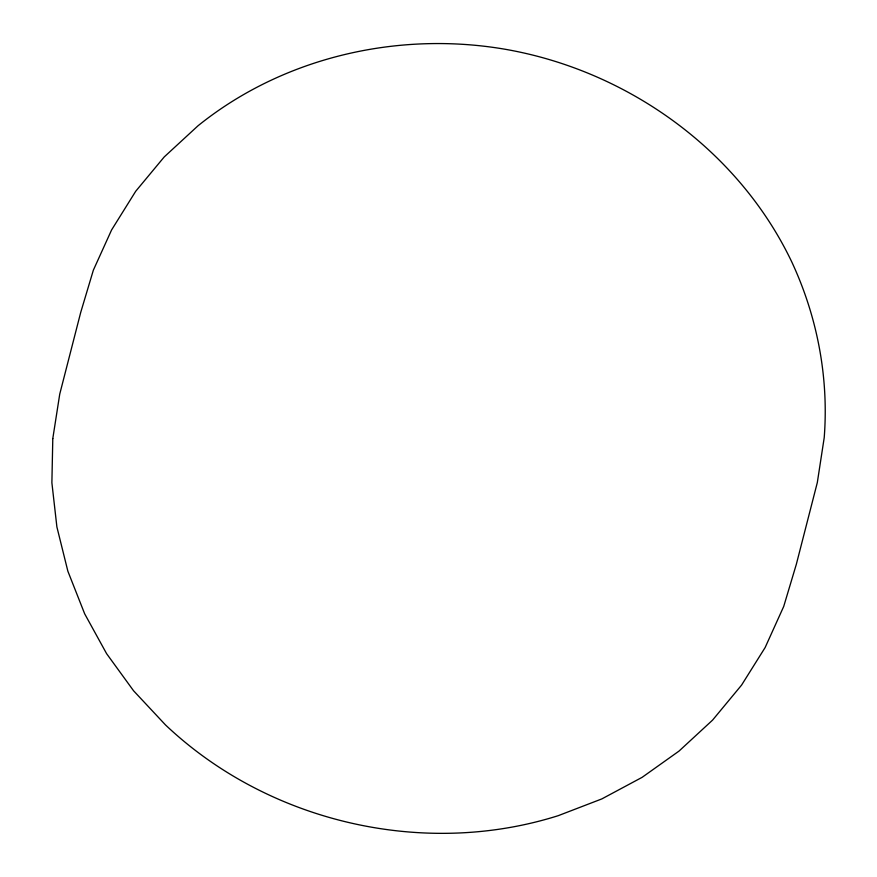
<?xml version="1.0" encoding="UTF-8"?>
<svg xmlns="http://www.w3.org/2000/svg" width="877" height="877" viewBox="0 0 877 877"><rect width="100%" height="100%" fill="white"/><g stroke="black" fill="none" stroke-linecap="round" stroke-linejoin="round"><path stroke-width="1.32" d="M52.795 438.566L51.886 482.778L56.895 526.956L67.858 571.179L84.674 613.823L106.588 653.639L133.556 690.758L165.479 724.917C268.11 822.188 423.383 858.32 558.287 815.654L601.808 798.925L642.096 777.351L678.995 751.107L712.573 720.116L741.569 685.112L765.128 647.544L783.709 606.478L796.349 564.24L817.32 482.547L824.205 437.722C828.853 378.206 817.561 318.165 792.709 263.966L792.304 263.056C738.796 149.814 626.54 69.919 503.88 49.046C397.084 31.057 282.8 57.411 198.027 125.773L164.207 156.95L135.705 191.274L111.598 229.938L93.357 270.16L80.717 312.398L59.746 394.091L52.795 438.566"/></g></svg>
